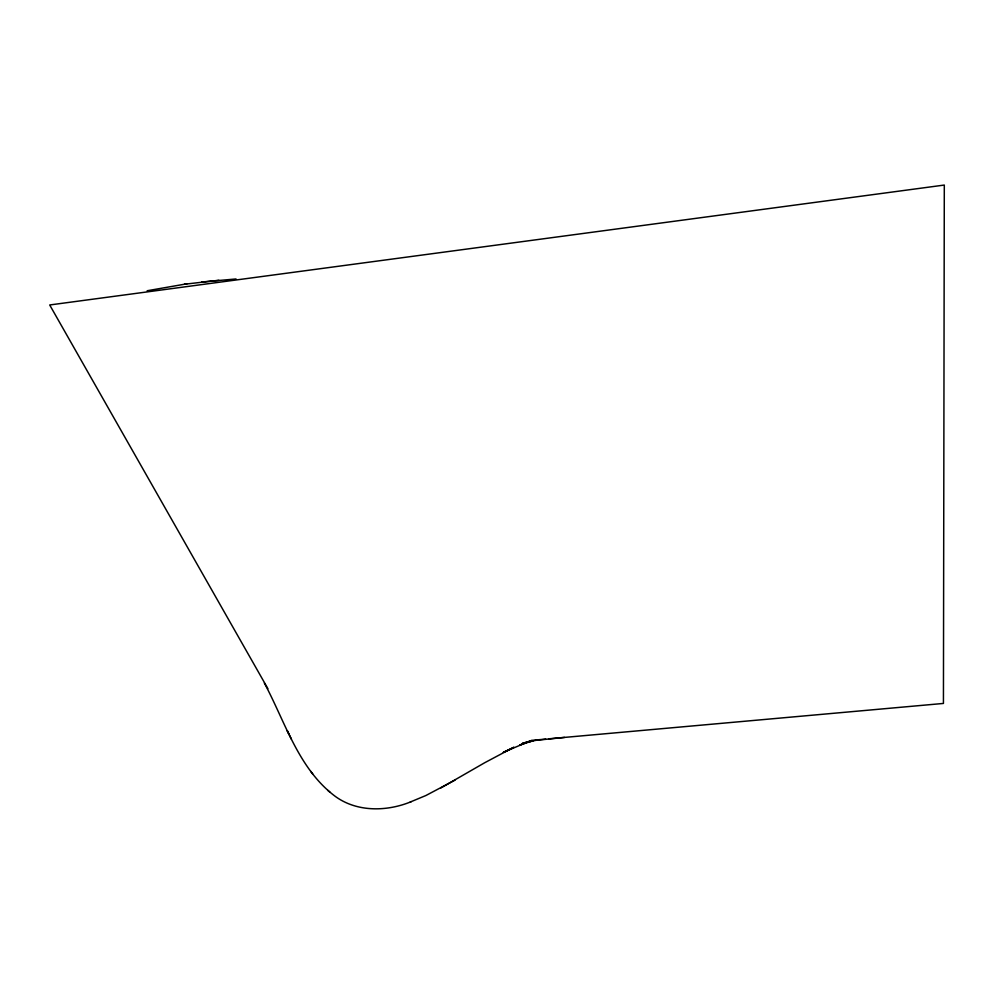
<?xml version="1.0" encoding="UTF-8"?>
<svg xmlns="http://www.w3.org/2000/svg" width="994" height="994" viewBox="0 0 994 994"><rect width="100%" height="100%" fill="white"/><g stroke="black" fill="none" stroke-linecap="round" stroke-linejoin="round"><path stroke-width="1.49" d="M440.901 787.931L484.699 762.733L513.861 747.252L503.275 752.359L530.324 740.903L519.738 745.04L533.082 740.754L522.608 743.189L535.791 740.356L564.567 737.411M454.979 780.153L425.83 795.548L410.236 802.034M411.267 801.649C386.181 812.036 354.92 812.322 333.015 794.641C297.827 766.846 284.769 721.01 264.342 683.052M147.149 290.757L184.424 284.247L218.854 280.283M184.424 284.247L186.81 283.936M201.67 282.01L236.038 278.966M531.218 740.406L545.694 739.101M548.589 738.84L943.43 703.441L944.3 185.058L49.7 304.972L267.908 688.705M327.747 790.317L329.933 792.181M310.724 771.332L312.861 774.214M291.391 739.114L287.291 730.702L288.782 733.808"/></g></svg>
